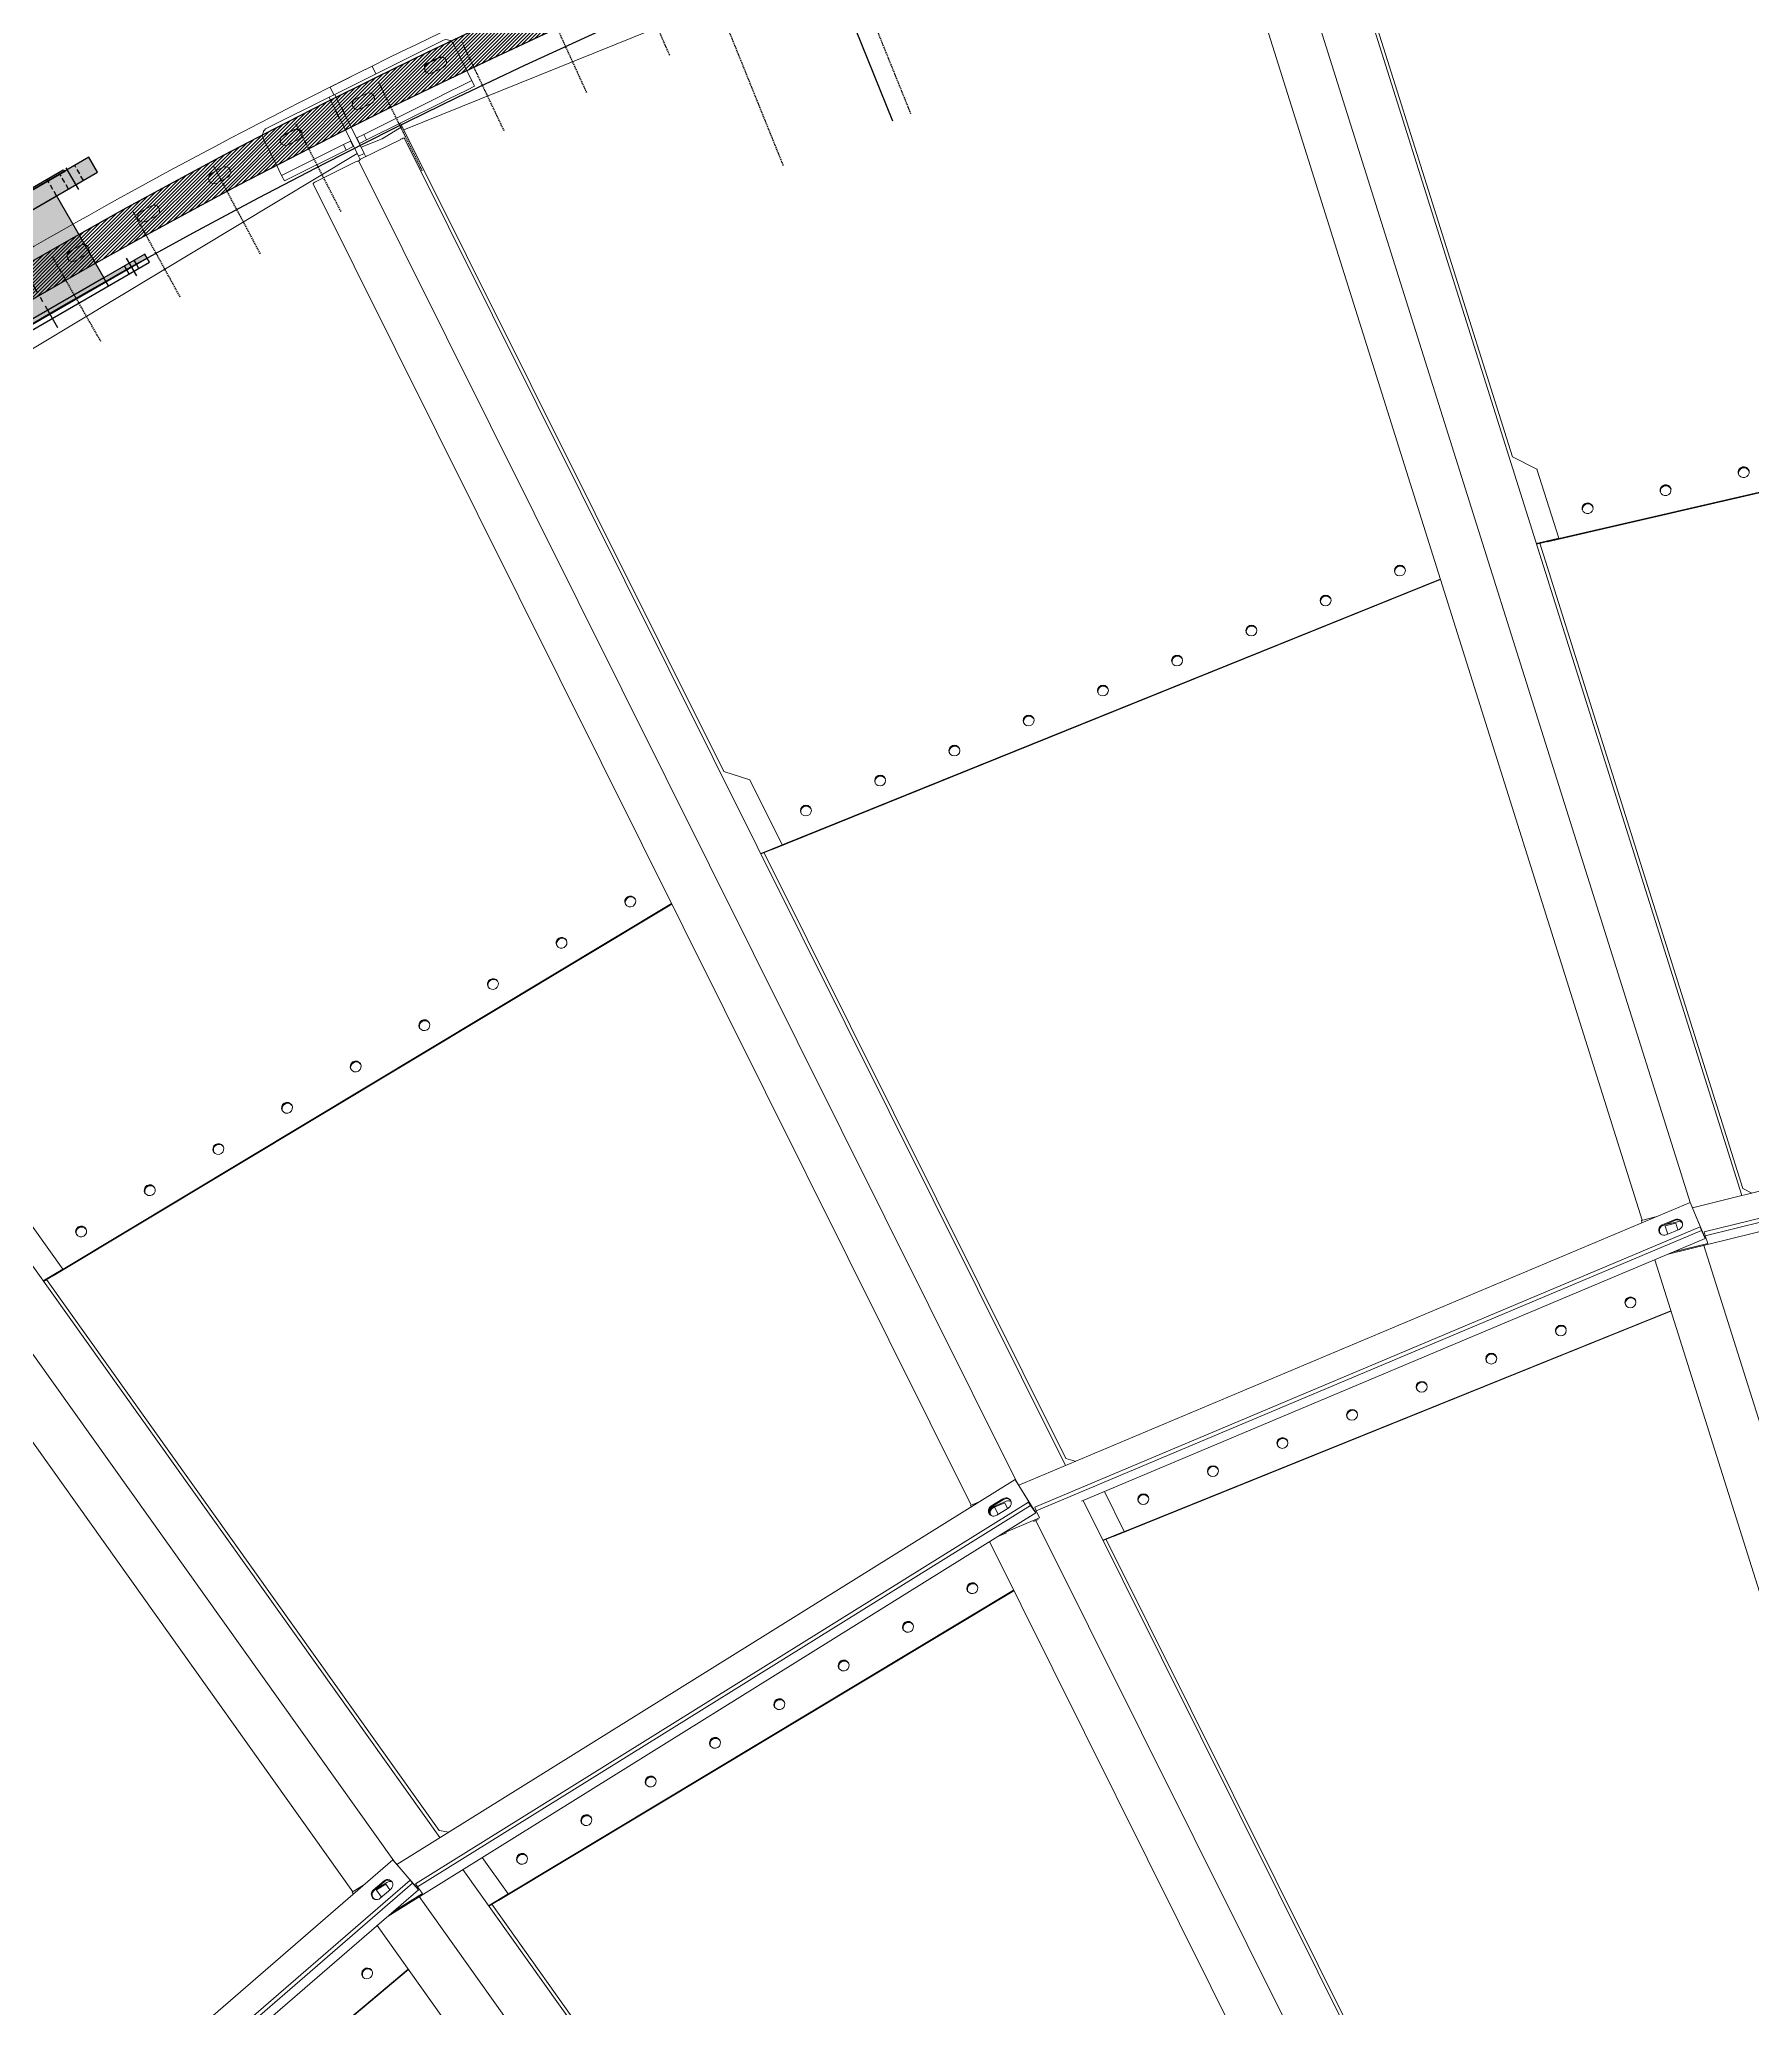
# Model space of a CAD drawing. Header units: millimetres. Extents: x -272986 to 200319, y -34579 to 49604.
# Drawn here: x 3886 to 6064, y 43048 to 45551 of the extents above; entities that cross this region are included whole.
import ezdxf

# ---------------------------------------------------------------- set-up
doc = ezdxf.new("R2010")
doc.units = ezdxf.units.MM
for name, pattern in [('CENTER', [50.8, 31.75, -6.35, 6.35, -6.35]), ('HIDDEN', [9.525, 6.35, -3.175]), ('HIDDEN2', [4.7625, 3.175, -1.5875])]:
    doc.linetypes.add(name, pattern=pattern)
doc.layers.get('Defpoints').update_dxf_attribs({"color": 9})
for name, color, linetype in [('X 0001 M', 7, 'Continuous'), ('X 0051 M', 7, 'Continuous'), ('X 1001 M', 8, 'HIDDEN2'), ('X 1051 M', 8, 'HIDDEN'), ('X 2051 M', 1, 'CENTER'), ('X 3001 D', 5, 'Continuous'), ('X 5001 H', 8, 'Continuous')]:
    doc.layers.add(name, color=color, linetype=linetype)
doc.layers.add('X 5999 H', color=7, linetype='Continuous', true_color=0xffffff)
doc.styles.add('BIT STD. 2.5', font='isocpeur.ttf', dxfattribs={"height": 2.5})
doc.dimstyles.new('BIT STD. 2.5', dxfattribs={"dimtxt": 2.5, "dimasz": 2.5, "dimexe": 1, "dimexo": 0.75, "dimgap": 1, "dimtad": 1, "dimdec": 0, "dimdsep": 46, "dimtxsty": 'BIT STD. 2.5', "dimcen": 0, "dimadec": 0, "dimazin": 0, "dimtfac": 1, "dimtdec": 0, "dimtmove": 0, "dimatfit": 3, "dimfxl": 1, "dimtfill": 1, "dimlwd": -1, "dimlwe": -1, "dimarcsym": 0})

# ---------------------------------------------------------------- blocks, each defined once
blk = doc.blocks.new('*U393')
at = {"layer": 'X 0001 M'}
blk.add_line((25, -250), (25, 250), dxfattribs=at)
at = {"layer": 'X 1001 M', "color": 251, "ltscale": 0.5}
for p, q in [((-125, -250), (-125, 250)), ((50, -250), (50, 250))]:
    blk.add_line(p, q, dxfattribs=at)
blk = doc.blocks.new('*U394')
at = {"color": 0, "linetype": 'ByBlock', "lineweight": -2, "transparency": 16777216, "rotation": 18.00000000000003}
blk.add_blockref('*U393', (-50804.8, 45857.2), dxfattribs=at)
blk = doc.blocks.new('*U395')
at = {"layer": 'Defpoints', "color": 6, "linetype": 'HIDDEN2', "ltscale": 0.5}
blk.add_line((0, -62.5), (0, 62.5), dxfattribs=at)
blk = doc.blocks.new('*U396')
at = {"color": 0, "linetype": 'ByBlock', "lineweight": -2, "transparency": 16777216}
for p, rotation in [((-51001.9, 45789.5), 19.71428571428569), ((-51111.4, 45749.4), 20.57142857142855), ((-51220.3, 45707.6), 21.42857142857141), ((-51328.6, 45664.1), 22.28571428571427), ((-51436.2, 45619.1), 23.14285714285715), ((-51543.1, 45572.4), 23.99999999999999), ((-51649.4, 45524.2), 24.85714285714285), ((-51754.8, 45474.4), 25.71428571428573)]:
    blk.add_blockref('*U395', p, dxfattribs=dict(at, rotation=rotation))
blk = doc.blocks.new('A$C6fe8132b')
for name in ['*U394', '*U396']:
    blk.add_blockref(name, (48371.2, -38448.1))
blk = doc.blocks.new('*D16')
at = {"layer": 'Defpoints', "color": 0, "transparency": 16777216}
for p in [(15597, 48479.1), (0, 38448.1), (15597, 38448.1)]:
    blk.add_point(p, dxfattribs=at)
at = {"layer": 'X 3001 D', "color": 0, "transparency": 16777216}
for p, q in [((0, 38493.1), (0, 48539.1)), ((15597, 38493.1), (15597, 48539.1)), ((150, 48479.1), (15447, 48479.1))]:
    blk.add_line(p, q, dxfattribs=at)
for points in [[(150, 48504.1), (150, 48454.1), (0, 48479.1)], [(15447, 48504.1), (15447, 48454.1), (15597, 48479.1)]]:
    blk.add_solid(points, dxfattribs=at)
at = {"layer": 'X 3001 D', "color": 0, "transparency": 16777216, "insert": (7798.5, 48629.1), "char_height": 150, "attachment_point": 5, "style": 'BIT STD. 2.5', "bg_fill": 3, "box_fill_scale": 1.1, "bg_fill_color": 256, "bg_fill_true_color": 13158600, "bg_fill_transparency": 0}
blk.add_mtext('INTERNAL TANK DIAMETER - %%C15597mm (20 PLATES ROUND)', dxfattribs=at)
blk = doc.blocks.new('A$C89218876')
at = {"layer": 'X 1001 M', "linetype": 'Continuous', "lineweight": 0}
for p, q in [((-5698.7, -1402.5), (-5856.6, -498.2)), ((-5851.8, -497.4), (-5693.9, -1401.6)), ((-5673.8, -1450.3), (-5840.6, -494.7)), ((-5889.7, -503.2), (-5730.4, -1415.5)), ((-6590.8, -1525.7), (-6732, -634.3)), ((-6731.4, -634.2), (-6587.8, -1540.5)), ((-3558.3, -894.5), (-5681.8, -1404.3)), ((-3558.3, -894.5), (-5681.8, -1404.3)), ((-3539.8, -956.9), (-5667.8, -1467.8)), ((-5750.2, -1349.6), (-6586.4, -1550.3)), ((-5743.8, -1338.9), (-5750.2, -1349.6)), ((-5741.5, -1351.8), (-7573.9, -1791.7)), ((-3389.6, -1376), (-5413.1, -2214.2)), ((-5683.9, -1399.2), (-5693.9, -1401.6)), ((-5683.9, -1399.2), (-5676.2, -1443.3)), ((-5736.1, -1417.4), (-7558.7, -1854.9)), ((-5736.1, -1417.4), (-7558.7, -1854.9)), ((-5737.5, -1417.9), (-5696, -1403.8)), ((-5736.5, -1417.5), (-5737.5, -1417.9)), ((-5737.5, -1417.9), (-5438.4, -2294.5)), ((-5690.3, -1401.8), (-5736.5, -1417.5)), ((-5696, -1403.8), (-5705.4, -1407.3)), ((-5705.4, -1407.3), (-5700.8, -1405.8)), ((-5408.9, -2276.1), (-5705.4, -1407.3)), ((-5690.3, -1401.8), (-5700.8, -1405.8)), ((-5700.8, -1405.8), (-5404.3, -2274.6)), ((-5693.9, -1401.6), (-5698.7, -1402.5)), ((-5412.4, -2216.4), (-5690.3, -1401.8)), ((-5717.1, -1438.4), (-5711.3, -1455.5)), ((-5716.1, -1438), (-5710.3, -1455.1)), ((-5714, -1435.8), (-5711.1, -1452.7)), ((-5712.5, -1437.9), (-5703.6, -1435.8)), ((-5712.5, -1437.9), (-5710.1, -1451.7)), ((-5699.1, -1449.1), (-5709.7, -1451.7)), ((-5698.4, -1451.1), (-5704.2, -1434.1)), ((-3375, -1440.4), (-5392.1, -2275.9)), ((-3375, -1440.4), (-5392.1, -2275.9)), ((-5722.1, -1463), (-5719, -1481.3)), ((-5370.1, -2164.7), (-5601.7, -1452)), ((-5601.1, -1451.8), (-5364.8, -2179)), ((-5719.1, -1480.2), (-7543.5, -1918.1)), ((-5716.1, -1480.8), (-5719, -1481.3)), ((-3346.5, -1498.9), (-5369.4, -2336.8)), ((-6591.1, -1525.8), (-6680.6, -1547.3)), ((-6591.1, -1525.8), (-6590.4, -1525.6)), ((-6586.4, -1554.7), (-6591.1, -1525.8)), ((-6590.6, -1525.6), (-6590.4, -1525.6)), ((-6590.4, -1525.6), (-6585.7, -1554.5)), ((-6680.6, -1547.3), (-6698.4, -1577.3)), ((-6680.6, -1547.3), (-6680.2, -1547.2)), ((-6587.8, -1540.5), (-6588, -1540.6)), ((-6588, -1540.6), (-6587.8, -1540.5)), ((-6698.4, -1577.3), (-7589.2, -1791.1)), ((-6271, -2538), (-6549.9, -1679.6)), ((-6549.3, -1679.4), (-6265.7, -2552.1)), ((-7568.5, -1854.7), (-7211.2, -2954.5)), ((-7211.2, -2954.5), (-7568.5, -1854.7)), ((-4567.3, -1859.2), (-5361.9, -2188.4)), ((-3132.6, -1889.4), (-5000.2, -3033.8)), ((-3107.7, -1950.3), (-4969.8, -3091.4)), ((-3107.7, -1950.3), (-4969.8, -3091.4)), ((-3070.8, -2003.9), (-4936.8, -3147.4)), ((-5370.3, -2164.8), (-5422.6, -2186.5)), ((-5370.3, -2164.8), (-5369.8, -2164.6)), ((-5361.1, -2192.7), (-5370.3, -2164.8)), ((-5370, -2164.7), (-5369.8, -2164.6)), ((-5369.8, -2164.6), (-5360.6, -2192.5)), ((-5364.8, -2179), (-5365, -2179.1)), ((-5365, -2179.1), (-5364.8, -2179)), ((-5463.6, -2220.7), (-5468.2, -2232.5)), ((-5459.3, -2233.3), (-7200.3, -2954.5)), ((-5468.2, -2232.5), (-6262.8, -2561.6)), ((-5401.9, -2275.4), (-5445, -2298)), ((-5401.9, -2275.4), (-5411.7, -2281.4)), ((-5404.3, -2274.6), (-5408.9, -2276.1)), ((-5394.9, -2271), (-5404.3, -2274.6)), ((-4947.9, -3132.7), (-5401.9, -2275.4)), ((-5394.9, -2271), (-5378.1, -2320.2)), ((-5391, -2279), (-5393.1, -2272.8)), ((-5443, -2296.9), (-7175.4, -3014.5)), ((-5443, -2296.9), (-7175.4, -3014.5)), ((-5446, -2298.6), (-5407.2, -2278.2)), ((-5445, -2298), (-5446, -2298.6)), ((-5446, -2298.6), (-5012.6, -3117)), ((-5407.2, -2278.2), (-5416, -2283.6)), ((-5416, -2283.6), (-5411.7, -2281.4)), ((-4986.4, -3094.8), (-5416, -2283.6)), ((-5411.7, -2281.4), (-4982.1, -3092.6)), ((-5422.6, -2315.7), (-5414.2, -2331.6)), ((-5421.6, -2315.1), (-5413.2, -2331)), ((-5419.1, -2312), (-5413.3, -2329)), ((-5417.2, -2313.9), (-5409.8, -2310.8)), ((-5417.2, -2313.9), (-5412.2, -2328.6)), ((-5403.2, -2323.2), (-5412.3, -2327)), ((-5402.1, -2325.2), (-5410.5, -2309.3)), ((-5374.8, -2326.4), (-5379, -2314.3)), ((-4965.3, -2978.1), (-5305.6, -2310.4)), ((-5305, -2310.2), (-4957.9, -2991.4)), ((-5420.8, -2346), (-5416.9, -2357.7)), ((-5417.2, -2356.6), (-7150.6, -3074.6)), ((-5415, -2357), (-5416.9, -2357.7)), ((-6271.2, -2538.1), (-6356.3, -2573.3)), ((-6271.2, -2538.1), (-6270.6, -2537.8)), ((-6262.1, -2565.9), (-6271.2, -2538.1)), ((-6270.8, -2537.9), (-6270.6, -2537.8)), ((-6270.6, -2537.8), (-6261.5, -2565.6)), ((-6265.7, -2552.1), (-6265.9, -2552.2)), ((-6265.9, -2552.2), (-6265.7, -2552.1)), ((-4220.2, -2550.8), (-4953.6, -3000.2)), ((-6356.3, -2573.3), (-6369.2, -2605.7)), ((-6356.3, -2573.3), (-6355.9, -2573.1)), ((-6369.2, -2605.7), (-7215.5, -2956.3)), ((-5796.8, -3487.7), (-6206.5, -2683.6)), ((-6205.9, -2683.3), (-5789.3, -3500.9)), ((-7315.7, -2884.1), (-7275, -2867.3)), ((-7267.6, -2864.2), (-7275, -2867.3)), ((-7260.2, -2861.2), (-7267.6, -2864.2)), ((-7263.8, -2873.5), (-7267.6, -2864.2)), ((-7253, -2899.5), (-7263.8, -2873.5)), ((-7260.2, -2861.2), (-7256.4, -2870.4)), ((-7256.4, -2870.4), (-7245.6, -2896.4)), ((-7262.3, -3039.1), (-7321.1, -2897.2)), ((-7286.9, -2898.7), (-7280.8, -2913.5)), ((-7253, -2899.5), (-7249.9, -2907)), ((-7242.5, -2904), (-7245.6, -2896.4)), ((-7293.7, -2918.9), (-7299.8, -2904.1)), ((-7293.3, -2918.3), (-7299.2, -2903.5)), ((-7209, -3005.7), (-7249.9, -2907)), ((-7242.5, -2904), (-7201.6, -3002.7)), ((-7215.5, -2956.3), (-7220, -2958.2)), ((-7215.5, -2956.3), (-7201.9, -2983.1)), ((-7201.9, -2983.1), (-7215.5, -2956.3)), ((-7178.4, -3010.4), (-7199.4, -2959.5)), ((-4965.5, -2978.3), (-5013.9, -3008)), ((-4965.5, -2978.3), (-4965.1, -2978)), ((-4952.1, -3004.3), (-4965.5, -2978.3)), ((-4965.2, -2978.1), (-4965.1, -2978)), ((-4965.1, -2978), (-4951.6, -3004)), ((-7284.7, -2985.1), (-7294.8, -2989.3)), ((-7254.5, -3013.6), (-7260.6, -2998.8)), ((-7247.7, -2993.4), (-7241.5, -3008.2)), ((-7201.6, -3002.7), (-7209, -3005.7)), ((-7201.9, -2983.1), (-7193, -3010.4)), ((-7193, -3010.4), (-7201.9, -2983.1)), ((-7197.8, -3011.9), (-7201.6, -3002.7)), ((-4957.9, -2991.4), (-4958.1, -2991.5)), ((-4958.1, -2991.5), (-4957.9, -2991.4)), ((-7226.6, -3024.4), (-7262.3, -3039.1)), ((-7245.4, -3031.6), (-7235.2, -3027.4)), ((-7235.2, -3027.4), (-7235, -3027.9)), ((-7226.6, -3024.4), (-7217.5, -3020.6)), ((-7214.5, -3028), (-7223.6, -3031.8)), ((-7184.7, -3007), (-7217.5, -3020.6)), ((-7214.5, -3028), (-7181.6, -3014.4)), ((-7205.2, -3015), (-7209, -3005.7)), ((-7205.2, -3015), (-7197.8, -3011.9)), ((-7205, -3015.4), (-7205.2, -3015)), ((-7201.7, -3023.3), (-7201.9, -3022.8)), ((-7194.4, -3020.2), (-7201.7, -3023.3)), ((-7197.9, -3032.5), (-7201.7, -3023.3)), ((-7197.8, -3011.9), (-7197.6, -3012.4)), ((-7194.5, -3019.7), (-7194.4, -3020.2)), ((-7190.5, -3029.4), (-7194.4, -3020.2)), ((-7185.2, -3015.9), (-6660.2, -4046.2)), ((-6660.2, -4046.2), (-7185.2, -3015.9)), ((-7180.5, -3005.3), (-7184.7, -3007)), ((-7184.7, -3007), (-7181.6, -3014.4)), ((-7181.6, -3014.4), (-7177.3, -3012.6)), ((-7174.6, -3019.6), (-7153.5, -3070.4)), ((-7271.9, -3044.4), (-7261.8, -3040.2)), ((-7262.3, -3039.1), (-7259.2, -3046.5)), ((-7259.2, -3046.5), (-7223.6, -3031.8)), ((-7225.4, -3128.2), (-7259.2, -3046.5)), ((-7245.2, -3032.1), (-7245.4, -3031.6)), ((-7241.9, -3039.9), (-7242.1, -3039.5)), ((-7231.8, -3035.7), (-7241.9, -3039.9)), ((-7232, -3035.2), (-7231.8, -3035.7)), ((-7197.9, -3032.5), (-7190.5, -3029.4)), ((-7164.3, -3113.7), (-7197.9, -3032.5)), ((-7190.5, -3029.4), (-7156.9, -3110.6)), ((-5049, -3048.3), (-5051.7, -3060.4)), ((-5042.8, -3059.9), (-6649.5, -4044.5)), ((-5051.7, -3060.4), (-5785, -3509.8)), ((-7215.2, -3108.3), (-7221.4, -3093.5)), ((-7214.4, -3108.3), (-7220.7, -3093.6)), ((-7208.4, -3088.1), (-7202.3, -3102.9)), ((-5018.6, -3121.5), (-4983.4, -3095.3)), ((-4978.6, -3091.6), (-5017.7, -3120.8)), ((-4983.4, -3095.3), (-4991.3, -3101.5)), ((-4991.3, -3101.5), (-4987.4, -3098.6)), ((-4440.8, -3836.2), (-4991.3, -3101.5)), ((-4978.6, -3091.6), (-4987.4, -3098.6)), ((-4987.4, -3098.6), (-4436.9, -3833.3)), ((-4982.1, -3092.6), (-4986.4, -3094.8)), ((-4973.3, -3087.1), (-4982.1, -3092.6)), ((-4462.6, -3780.5), (-4978.6, -3091.6)), ((-4973.3, -3087.1), (-4952.3, -3126.7)), ((-7171.7, -3116.7), (-7212.3, -3133.6)), ((-7164.3, -3113.7), (-7171.7, -3116.7)), ((-7156.9, -3110.6), (-7164.3, -3113.7)), ((-5017.3, -3120.5), (-6615.5, -4099.9)), ((-5017.3, -3120.5), (-6615.5, -4099.9)), ((-5017.7, -3120.8), (-5018.6, -3121.5)), ((-5018.6, -3121.5), (-4463.2, -3862.8)), ((-4988.6, -3132.8), (-4980.8, -3128)), ((-4971.1, -3141), (-4981.9, -3126.6)), ((-4438.3, -3718.2), (-4878.8, -3111.9)), ((-4878.3, -3111.6), (-4428.9, -3730.2)), ((-4992.8, -3134.7), (-4982, -3149.1)), ((-4991.9, -3134), (-4981.2, -3148.4)), ((-4990.7, -3131.3), (-4982.7, -3146.4)), ((-4988.6, -3132.8), (-4982, -3145.2)), ((-4972.3, -3139.3), (-4981.6, -3145)), ((-4981.8, -3175), (-6581.6, -4155.3)), ((-4990, -3159.6), (-4981.3, -3176)), ((-4978.7, -3174.7), (-4981.3, -3176)), ((-7173.1, -3202.4), (-7179.6, -3187.8)), ((-7166.8, -3182.1), (-7160.3, -3196.7)), ((-7124.6, -3275.7), (-7117.9, -3290.2)), ((-7130.6, -3296), (-7137.3, -3281.5)), ((-7086.8, -3389.1), (-7093.7, -3374.7)), ((-7081.1, -3368.6), (-7074.2, -3383.1)), ((-5797, -3487.9), (-5875.5, -3536)), ((-5797, -3487.9), (-5796.4, -3487.5)), ((-5783.6, -3513.9), (-5797, -3487.9)), ((-5796.6, -3487.6), (-5796.4, -3487.5)), ((-5796.4, -3487.5), (-5783, -3513.5)), ((-5789.3, -3500.9), (-5789.5, -3501)), ((-5789.5, -3501), (-5789.3, -3500.9))]:
    blk.add_line(p, q, dxfattribs=at)
for centre, radius, start, end in [((0, 0), 7883.5, 193.28326, 202.71674), ((-7311.8, -2893.4), 10, 112.5, 202.5), ((-7293.4, -2901.4), 7, 22.5, 202.5), ((-7292.7, -2900.9), 7, 132.5126, 201.75), ((-7287.2, -2916.2), 7, 202.5, 22.5), ((-7286.8, -2915.8), 7, 201.75, 312.4197), ((0, 0), 7883.5, 202.28326, 211.71674), ((-7254.1, -2996.1), 7, 22.5, 202.5), ((-7248, -3010.9), 7, 202.5, 22.5), ((-7214.9, -3090.8), 7, 22.5, 202.5), ((-7214.3, -3090.8), 7, 92.5803, 203.25), ((-7208.8, -3105.6), 7, 202.5, 22.5), ((-7216.2, -3124.3), 10, 202.5, 292.5), ((-7208, -3105.5), 7, 203.25, 272.4874), ((-7173.2, -3185), 7, 24, 204), ((-7166.7, -3199.6), 7, 204, 24), ((-7130.9, -3278.6), 7, 24.75, 204.75), ((-7124.2, -3293.1), 7, 204.75, 24.75), ((-7087.4, -3371.6), 7, 25.5, 205.5), ((-7080.5, -3386.1), 7, 205.5, 25.5)]:
    blk.add_arc(centre, radius, start, end, dxfattribs=at)
at = {"layer": 'X 1001 M', "linetype": 'Continuous', "lineweight": 0, "extrusion": (0, 0, -1)}
for centre, major_axis, ratio, start_param, end_param in [((-6658.5, -1285.4), (-1.1, 6.91), 0.97437, -3.141592653589818, 3.141592653589769), ((-6657.8, -1285.3), (1.1, -6.91), 0.97437, 0.049492, 3.092101), ((-6642.6, -1386), (-1.1, 6.91), 0.97437, -3.141592653589818, 3.141592653589769), ((-6641.9, -1385.9), (1.1, -6.91), 0.97437, 0.049492, 3.092101), ((-5711.3, -1444.8), (1.63, -6.81), 0.97437, 0, 0.066689), ((-6626.6, -1486.5), (-1.1, 6.91), 0.97437, -3.141592653589818, 3.141592653589769), ((-6626, -1486.4), (1.1, -6.91), 0.97437, 0.049492, 3.092101), ((-5616, -1502.4), (-2.16, 6.66), 0.97437, -3.141592653589858, 3.141592653589728), ((-5615.4, -1502.2), (2.16, -6.66), 0.97437, 0.049492, 3.092101), ((-5586.5, -1593.2), (-2.16, 6.66), 0.97437, -3.141592653589858, 3.141592653589728), ((-5585.9, -1593), (2.16, -6.66), 0.97437, 0.049492, 3.092101), ((-5557, -1684), (-2.16, 6.66), 0.97437, -3.141592653589858, 3.141592653589728), ((-5556.4, -1683.8), (2.16, -6.66), 0.97437, 0.049492, 3.092101), ((-6564.2, -1730.2), (-2.16, 6.66), 0.97437, -3.141592653589866, 3.141592653589721), ((-6563.6, -1730), (2.16, -6.66), 0.97437, 0.049492, 3.092101), ((-5527.5, -1774.7), (-2.16, 6.66), 0.97437, -3.141592653589858, 3.141592653589728), ((-5526.9, -1774.5), (2.16, -6.66), 0.97437, 0.049492, 3.092101), ((-6532.8, -1827), (-2.16, 6.66), 0.97437, -3.141592653589866, 3.141592653589721), ((-6532.1, -1826.8), (2.16, -6.66), 0.97437, 0.049492, 3.092101), ((-5498, -1865.5), (-2.16, 6.66), 0.97437, -3.141592653589858, 3.141592653589728), ((-5497.4, -1865.3), (2.16, -6.66), 0.97437, 0.049492, 3.092101), ((-6501.3, -1923.8), (-2.16, 6.66), 0.97437, -3.141592653589866, 3.141592653589721), ((-6500.7, -1923.6), (2.16, -6.66), 0.97437, 0.049492, 3.092101), ((-5468.5, -1956.3), (-2.16, 6.66), 0.97437, -3.141592653589858, 3.141592653589728), ((-5467.9, -1956.1), (2.16, -6.66), 0.97437, 0.049492, 3.092101), ((-6469.8, -2020.7), (-2.16, 6.66), 0.97437, -3.141592653589866, 3.141592653589721), ((-6469.2, -2020.5), (2.16, -6.66), 0.97437, 0.049492, 3.092101), ((-5439, -2047), (-2.16, 6.66), 0.97437, -3.141592653589858, 3.141592653589728), ((-5438.4, -2046.8), (2.16, -6.66), 0.97437, 0.049492, 3.092101), ((-6438.4, -2117.5), (-2.16, 6.66), 0.97437, -3.141592653589866, 3.141592653589721), ((-6437.7, -2117.3), (2.16, -6.66), 0.97437, 0.049492, 3.092101), ((-5409.6, -2137.8), (-2.16, 6.66), 0.97437, -3.141592653589858, 3.141592653589728), ((-5408.9, -2137.6), (2.16, -6.66), 0.97437, 0.049492, 3.092101), ((-6406.9, -2214.4), (-2.16, 6.66), 0.97437, -3.141592653589866, 3.141592653589721), ((-6406.3, -2214.1), (2.16, -6.66), 0.97437, 0.049492, 3.092101), ((-6375.4, -2311.2), (-2.16, 6.66), 0.97437, -3.141592653589866, 3.141592653589721), ((-6374.8, -2311), (2.16, -6.66), 0.97437, 0.049492, 3.092101), ((-5415, -2320.5), (2.68, -6.47), 0.97437, 0, 0.068031), ((-5311.8, -2362.5), (-3.18, 6.24), 0.97437, -3.141592653589773, 3.141592653589813), ((-5311.2, -2362.2), (3.18, -6.24), 0.97437, 0.049492, 3.092101), ((-6344, -2408), (-2.16, 6.66), 0.97437, -3.141592653589866, 3.141592653589721), ((-6343.3, -2407.8), (2.16, -6.66), 0.97437, 0.049492, 3.092101), ((-5268.5, -2447.5), (-3.18, 6.24), 0.97437, -3.141592653589773, 3.141592653589813), ((-5267.9, -2447.2), (3.18, -6.24), 0.97437, 0.049492, 3.092101), ((-6312.5, -2504.9), (-2.16, 6.66), 0.97437, -3.141592653589866, 3.141592653589721), ((-6311.9, -2504.7), (2.16, -6.66), 0.97437, 0.049492, 3.092101), ((-5225.2, -2532.6), (-3.18, 6.24), 0.97437, -3.141592653589773, 3.141592653589813), ((-5224.6, -2532.2), (3.18, -6.24), 0.97437, 0.049492, 3.092101), ((-5181.8, -2617.6), (-3.18, 6.24), 0.97437, -3.141592653589773, 3.141592653589813), ((-5181.2, -2617.3), (3.18, -6.24), 0.97437, 0.049492, 3.092101), ((-5138.5, -2702.6), (-3.18, 6.24), 0.97437, -3.141592653589773, 3.141592653589813), ((-5137.9, -2702.3), (3.18, -6.24), 0.97437, 0.049492, 3.092101), ((-6212.8, -2735.7), (-3.18, 6.24), 0.97437, -3.141592653589814, 3.141592653589772), ((-6212.2, -2735.4), (3.18, -6.24), 0.97437, 0.049492, 3.092101), ((-5095.2, -2787.7), (-3.18, 6.24), 0.97437, -3.141592653589773, 3.141592653589813), ((-5094.6, -2787.4), (3.18, -6.24), 0.97437, 0.049492, 3.092101), ((-6166.5, -2826.5), (-3.18, 6.24), 0.97437, -3.141592653589814, 3.141592653589772), ((-6165.9, -2826.1), (3.18, -6.24), 0.97437, 0.049492, 3.092101), ((-5051.9, -2872.7), (-3.18, 6.24), 0.97437, -3.141592653589773, 3.141592653589813), ((-5051.3, -2872.4), (3.18, -6.24), 0.97437, 0.049492, 3.092101), ((-6120.3, -2917.2), (-3.18, 6.24), 0.97437, -3.141592653589814, 3.141592653589772), ((-6119.7, -2916.9), (3.18, -6.24), 0.97437, 0.049492, 3.092101), ((-5008.5, -2957.7), (-3.18, 6.24), 0.97437, -3.141592653589773, 3.141592653589813), ((-5007.9, -2957.4), (3.18, -6.24), 0.97437, 0.049492, 3.092101), ((-7198.4, -2959.1), (-1.91, 4.62), 0.224951, -1.570796, 0), ((-6074.1, -3007.9), (-3.18, 6.24), 0.97437, -3.141592653589814, 3.141592653589772), ((-6073.5, -3007.6), (3.18, -6.24), 0.97437, 0.049492, 3.092101), ((-7177.4, -3009.9), (1.91, -4.62), 0.224951, 0, 1.570796), ((-6027.9, -3098.6), (-3.18, 6.24), 0.97437, -3.141592653589814, 3.141592653589772), ((-6027.3, -3098.3), (3.18, -6.24), 0.97437, 0.049492, 3.092101), ((-4985.3, -3139), (3.66, -5.97), 0.97437, 0, 0.066689), ((-4876.9, -3164.3), (-4.11, 5.66), 0.97437, -3.14159265358982, 3.141592653589766), ((-4876.3, -3164), (4.11, -5.66), 0.97437, 0.049492, 3.092101), ((-5981.6, -3189.4), (-3.18, 6.24), 0.97437, -3.141592653589814, 3.141592653589772), ((-5981, -3189), (3.18, -6.24), 0.97437, 0.049492, 3.092101), ((-5935.4, -3280.1), (-3.18, 6.24), 0.97437, -3.141592653589814, 3.141592653589772), ((-5934.8, -3279.8), (3.18, -6.24), 0.97437, 0.049492, 3.092101), ((-5889.2, -3370.8), (-3.18, 6.24), 0.97437, -3.141592653589814, 3.141592653589772), ((-5888.6, -3370.5), (3.18, -6.24), 0.97437, 0.049492, 3.092101), ((-5843, -3461.5), (-3.18, 6.24), 0.97437, -3.141592653589814, 3.141592653589772), ((-5842.4, -3461.2), (3.18, -6.24), 0.97437, 0.049492, 3.092101)]:
    blk.add_ellipse(centre, major_axis=major_axis, ratio=ratio, start_param=start_param, end_param=end_param, dxfattribs=at)
at = {"layer": 'X 1001 M', "linetype": 'Continuous', "lineweight": 0}
for centre, major_axis, ratio, start_param, end_param in [((-6657.8, -1285.3), (-1.1, 6.91), 0.97437, 0.049492, 3.092101), ((-6657.3, -1285.2), (-1.1, 6.91), 0.97437, 0.090823, 3.05077), ((-6641.9, -1385.9), (-1.1, 6.91), 0.97437, 0.049492, 3.092101), ((-6641.4, -1385.8), (-1.1, 6.91), 0.97437, 0.090823, 3.05077), ((-5710.7, -1436.2), (-2.47, 6.55), 0.974789, -1.60272, 1.538873), ((-5709.6, -1435.9), (-2.47, 6.55), 0.974789, 0.081842, 1.538873), ((-5707.3, -1434.7), (1.65, -6.8), 0.973184, -2.665359, -1.637029), ((-5710.7, -1444.7), (-1.63, 6.81), 0.97437, 0, 0.018826), ((-5704.9, -1453.3), (2.47, -6.55), 0.974789, -1.60272, 1.538873), ((-5710.7, -1444.7), (1.63, -6.81), 0.97437, -0.147665, 0), ((-5703.8, -1452.9), (2.47, -6.55), 0.974789, -1.60272, -0.081842), ((-5704.2, -1452.4), (1.65, -6.8), 0.973184, -1.044553, 0.652534), ((-6626, -1486.4), (-1.1, 6.91), 0.97437, 0.049492, 3.092101), ((-6625.4, -1486.3), (-1.1, 6.91), 0.97437, 0.090823, 3.05077), ((-5615.5, -1502.3), (-2.16, 6.66), 0.97437, 0.041238, 3.100355), ((-5614.8, -1502.1), (-2.16, 6.66), 0.97437, 0.090823, 3.05077), ((-5586, -1593), (-2.16, 6.66), 0.97437, 0.041238, 3.100355), ((-5585.3, -1592.8), (-2.16, 6.66), 0.97437, 0.090823, 3.05077), ((-5556.5, -1683.8), (-2.16, 6.66), 0.97437, 0.041238, 3.100355), ((-5555.8, -1683.6), (-2.16, 6.66), 0.97437, 0.090823, 3.05077), ((-6563.6, -1730), (-2.16, 6.66), 0.97437, 0.049492, 3.092101), ((-6563.1, -1729.8), (-2.16, 6.66), 0.97437, 0.090823, 3.05077), ((-5527, -1774.6), (-2.16, 6.66), 0.97437, 0.041238, 3.100355), ((-5526.3, -1774.4), (-2.16, 6.66), 0.97437, 0.090823, 3.05077), ((-6532.1, -1826.8), (-2.16, 6.66), 0.97437, 0.049492, 3.092101), ((-6531.6, -1826.6), (-2.16, 6.66), 0.97437, 0.090823, 3.05077), ((-5497.5, -1865.3), (-2.16, 6.66), 0.97437, 0.041238, 3.100355), ((-5496.9, -1865.1), (-2.16, 6.66), 0.97437, 0.090823, 3.05077), ((-6500.7, -1923.6), (-2.16, 6.66), 0.97437, 0.049492, 3.092101), ((-6500.1, -1923.5), (-2.16, 6.66), 0.97437, 0.090823, 3.05077), ((-5468, -1956.1), (-2.16, 6.66), 0.97437, 0.041238, 3.100355), ((-5467.4, -1955.9), (-2.16, 6.66), 0.97437, 0.090823, 3.05077), ((-6469.2, -2020.5), (-2.16, 6.66), 0.97437, 0.049492, 3.092101), ((-6468.7, -2020.3), (-2.16, 6.66), 0.97437, 0.090823, 3.05077), ((-5438.5, -2046.9), (-2.16, 6.66), 0.97437, 0.041238, 3.100355), ((-5437.9, -2046.7), (-2.16, 6.66), 0.97437, 0.090823, 3.05077), ((-6437.7, -2117.3), (-2.16, 6.66), 0.97437, 0.049492, 3.092101), ((-6437.2, -2117.1), (-2.16, 6.66), 0.97437, 0.090823, 3.05077), ((-5409, -2137.6), (-2.16, 6.66), 0.97437, 0.041238, 3.100355), ((-5408.4, -2137.4), (-2.16, 6.66), 0.97437, 0.090823, 3.05077), ((-6406.3, -2214.1), (-2.16, 6.66), 0.97437, 0.049492, 3.092101), ((-6405.7, -2214), (-2.16, 6.66), 0.97437, 0.090823, 3.05077), ((-6374.8, -2311), (-2.16, 6.66), 0.97437, 0.049492, 3.092101), ((-6374.3, -2310.8), (-2.16, 6.66), 0.97437, 0.090823, 3.05077), ((-5416.6, -2312.5), (-3.67, 5.96), 0.973184, -1.637029, 1.504564), ((-5415.6, -2311.9), (-3.67, 5.96), 0.973184, 0.084518, 1.504564), ((-5412.6, -2309.8), (2.47, -6.55), 0.974789, -2.537947, -1.60272), ((-5414.4, -2320.3), (-2.68, 6.47), 0.97437, 0, 0.019334), ((-5408.1, -2328.4), (3.67, -5.96), 0.973184, -1.637029, 1.504564), ((-5414.4, -2320.3), (2.68, -6.47), 0.97437, -0.150408, 0), ((-5406.8, -2326.8), (2.47, -6.55), 0.974789, -1.60272, 0.366663), ((-5407.2, -2327.8), (3.67, -5.96), 0.973184, -1.637029, -0.084518), ((-5405.7, -2326.4), (2.47, -6.55), 0.974789, -1.60272, -0.081842), ((-5311.3, -2362.2), (-3.18, 6.24), 0.97437, 0.041238, 3.100355), ((-5310.7, -2361.9), (-3.18, 6.24), 0.97437, 0.090823, 3.05077), ((-6343.3, -2407.8), (-2.16, 6.66), 0.97437, 0.049492, 3.092101), ((-6342.8, -2407.7), (-2.16, 6.66), 0.97437, 0.090823, 3.05077), ((-5268, -2447.3), (-3.18, 6.24), 0.97437, 0.041238, 3.100355), ((-5267.4, -2447), (-3.18, 6.24), 0.97437, 0.090823, 3.05077), ((-6311.9, -2504.7), (-2.16, 6.66), 0.97437, 0.049492, 3.092101), ((-6311.3, -2504.5), (-2.16, 6.66), 0.97437, 0.090823, 3.05077), ((-5224.7, -2532.3), (-3.18, 6.24), 0.97437, 0.041238, 3.100355), ((-5224.1, -2532), (-3.18, 6.24), 0.97437, 0.090823, 3.05077), ((-5181.3, -2617.3), (-3.18, 6.24), 0.97437, 0.041238, 3.100355), ((-5180.7, -2617), (-3.18, 6.24), 0.97437, 0.090823, 3.05077), ((-5138, -2702.4), (-3.18, 6.24), 0.97437, 0.041238, 3.100355), ((-5137.4, -2702.1), (-3.18, 6.24), 0.97437, 0.090823, 3.05077), ((-6212.2, -2735.4), (-3.18, 6.24), 0.97437, 0.049492, 3.092101), ((-6211.7, -2735.2), (-3.18, 6.24), 0.97437, 0.090823, 3.05077), ((-5094.7, -2787.4), (-3.18, 6.24), 0.97437, 0.041238, 3.100355), ((-5094.1, -2787.1), (-3.18, 6.24), 0.97437, 0.090823, 3.05077), ((-6165.9, -2826.1), (-3.18, 6.24), 0.97437, 0.049492, 3.092101), ((-6165.4, -2825.9), (-3.18, 6.24), 0.97437, 0.090823, 3.05077), ((-5051.4, -2872.4), (-3.18, 6.24), 0.97437, 0.041238, 3.100355), ((-5050.8, -2872.1), (-3.18, 6.24), 0.97437, 0.090823, 3.05077), ((-6119.7, -2916.9), (-3.18, 6.24), 0.97437, 0.049492, 3.092101), ((-6119.2, -2916.6), (-3.18, 6.24), 0.97437, 0.090823, 3.05077), ((-5008, -2957.5), (-3.18, 6.24), 0.97437, 0.041238, 3.100355), ((-5007.4, -2957.2), (-3.18, 6.24), 0.97437, 0.090823, 3.05077), ((-6073.5, -3007.6), (-3.18, 6.24), 0.97437, 0.049492, 3.092101), ((-6073, -3007.3), (-3.18, 6.24), 0.97437, 0.090823, 3.05077), ((-7173.5, -3019.2), (-1.91, 4.62), 0.224951, 0, 1.570796), ((-7152.5, -3070), (1.91, -4.62), 0.224951, -1.570796, 0), ((-6027.3, -3098.3), (-3.18, 6.24), 0.97437, 0.049492, 3.092101), ((-6026.8, -3098.1), (-3.18, 6.24), 0.97437, 0.090823, 3.05077), ((-4987.4, -3130.6), (-4.37, 5.47), 0.974789, -1.60272, 1.538873), ((-4986.5, -3129.9), (-4.37, 5.47), 0.974789, 0.081842, 1.538873), ((-4984.7, -3128.1), (3.67, -5.96), 0.973184, -2.665359, -1.637029), ((-4984.8, -3138.7), (-3.66, 5.97), 0.97437, 0, 0.018826), ((-4976.6, -3145.1), (4.37, -5.47), 0.974789, -1.60272, 1.538873), ((-4984.8, -3138.7), (3.66, -5.97), 0.97437, -0.147665, 0), ((-4975.7, -3144.4), (4.37, -5.47), 0.974789, -1.60272, -0.081842), ((-4976.2, -3144), (3.67, -5.96), 0.973184, -1.044553, 0.652534), ((-4876.4, -3164), (-4.11, 5.66), 0.97437, 0.041238, 3.100355), ((-4875.9, -3163.6), (-4.11, 5.66), 0.97437, 0.090823, 3.05077), ((-5981, -3189), (-3.18, 6.24), 0.97437, 0.049492, 3.092101), ((-5980.5, -3188.8), (-3.18, 6.24), 0.97437, 0.090823, 3.05077), ((-5934.8, -3279.8), (-3.18, 6.24), 0.97437, 0.049492, 3.092101), ((-5934.3, -3279.5), (-3.18, 6.24), 0.97437, 0.090823, 3.05077), ((-5888.6, -3370.5), (-3.18, 6.24), 0.97437, 0.049492, 3.092101), ((-5888.1, -3370.2), (-3.18, 6.24), 0.97437, 0.090823, 3.05077), ((-5842.4, -3461.2), (-3.18, 6.24), 0.97437, 0.049492, 3.092101), ((-5841.8, -3461), (-3.18, 6.24), 0.97437, 0.090823, 3.05077)]:
    blk.add_ellipse(centre, major_axis=major_axis, ratio=ratio, start_param=start_param, end_param=end_param, dxfattribs=at)
blk = doc.blocks.new('NP16 SF_150NB_ELEV')
at = {"layer": 'X 5001 H'}
h = blk.add_hatch(color=256, dxfattribs=at)
h.dxf.hatch_style = 1
h.set_gradient(color1=(91, 91, 91), rotation=90, one_color=1, tint=1, name='CYLINDER')
h.paths.add_polyline_path([(-6, -142.5), (0, -142.5), (0, 142.5), (-6, 142.5)])
h.paths.add_polyline_path([(-148, -142.5), (-126, -142.5), (-126, 142.5), (-148, 142.5)])
h = blk.add_hatch(color=256, dxfattribs=at)
h.dxf.hatch_style = 1
h.set_gradient(color1=(91, 91, 91), rotation=90, one_color=1, tint=1, name='CYLINDER')
h.paths.add_polyline_path([(-148, 108), (-150, 106), (-150, -106), (-148, -108)])
h = blk.add_hatch(color=256, dxfattribs=at)
h.dxf.hatch_style = 1
h.set_gradient(color1=(91, 91, 91), rotation=90, one_color=1, tint=1, name='CYLINDER')
h.paths.add_polyline_path([(-126, 82.5), (-6, 82.5), (-6, -82.5), (-126, -82.5)])
blk.add_lwpolyline([(-126, 82.5), (-6, 82.5), (-6, -82.5), (-126, -82.5)], close=True)
at = {"layer": 'X 0051 M'}
for points in [[(-148, -142.5), (-126, -142.5), (-126, 142.5), (-148, 142.5)], [(-6, -142.5), (0, -142.5), (0, 142.5), (-6, 142.5)], [(-148, 108), (-150, 106), (-150, -106), (-148, -108)]]:
    blk.add_lwpolyline(points, close=True, dxfattribs=at)
at = {"layer": 'X 0051 M', "color": 8}
blk.add_lwpolyline([(0, -142.5), (6, -142.5), (6, 142.5), (0, 142.5)], close=True, dxfattribs=at)
at = {"layer": 'X 1051 M'}
for p, q in [((0, 127), (-6, 127)), ((6, 127), (0, 127)), ((-126, 121.9), (-148, 121.9)), ((0, 113), (-6, 113)), ((6, 113), (0, 113)), ((-126, 82.5), (-150, 82.5)), ((-126, 99.9), (-148, 99.9)), ((0, 82.5), (-6, 82.5)), ((6, 82.5), (0, 82.5)), ((-126, -82.5), (-150, -82.5)), ((-126, -99.9), (-148, -99.9)), ((0, -82.5), (-6, -82.5)), ((6, -82.5), (0, -82.5)), ((-126, -121.9), (-148, -121.9)), ((0, -113), (-6, -113)), ((6, -113), (0, -113)), ((0, -127), (-6, -127)), ((6, -127), (0, -127))]:
    blk.add_line(p, q, dxfattribs=at)
at = {"layer": 'X 2051 M'}
for p, q in [((-119, 110.9), (-155, 110.9)), ((7, 120), (-13, 120)), ((13, 120), (-7, 120)), ((20, 0), (-171, 0)), ((-119, -110.9), (-155, -110.9)), ((7, -120), (-13, -120)), ((13, -120), (-7, -120))]:
    blk.add_line(p, q, dxfattribs=at)
blk = doc.blocks.new('*U504')
at = {"rotation": 209.9999999999999}
blk.add_blockref('NP16 SF_150NB_ELEV', (6753.7, 3899.3), dxfattribs=at)
at = {"layer": 'Defpoints', "style": 'BIT STD. 2.5'}
blk.add_attdef('REF', (6980.8, 4017.4), '', height=50, rotation=300, dxfattribs=at)
blk = doc.blocks.new('*D202')
at = {"layer": 'Defpoints', "color": 0, "transparency": 16777216}
for p in [(14700.3, 42432.9), (18343, 40307.4), (-1697.7, 38448.1), (7798.5, 38448.1), (18712.7, 38448.1)]:
    blk.add_point(p, dxfattribs=at)
at = {"layer": 'X 3001 D', "color": 0, "transparency": 16777216}
blk.add_line((14739.3, 42455.4), (17123.2, 43831.7), dxfattribs=at)
blk.add_arc((7798.5, 38448.1), 10707.2, 0.80268, 29.19732, dxfattribs=at)
for points in [[(17123.5, 43659), (17167, 43683.7), (17071.2, 43801.7)], [(18529.6, 38598.3), (18479.6, 38598), (18505.7, 38448.1)]]:
    blk.add_solid(points, dxfattribs=at)
at = {"layer": 'X 3001 D', "color": 0, "transparency": 16777216, "insert": (17449.5, 43389), "char_height": 150, "attachment_point": 5, "rotation": 297.1103, "style": 'BIT STD. 2.5', "bg_fill": 3, "box_fill_scale": 1.1, "bg_fill_color": 256, "bg_fill_true_color": 13158600, "bg_fill_transparency": 0}
blk.add_mtext('30° {\\C7;N10}', dxfattribs=at)
blk = doc.blocks.new('*D206')
at = {"layer": 'Defpoints', "color": 0, "transparency": 16777216}
for p in [(7798.5, 48049.6), (5189.7, 31280.6), (5072.8, 30959.3), (6722, 29238.1), (7798.5, 29039.7)]:
    blk.add_point(p, dxfattribs=at)
at = {"layer": 'X 3001 D', "color": 0, "transparency": 16777216}
blk.add_line((5057.4, 30917), (4606.5, 29678.2), dxfattribs=at)
blk.add_arc((7798.5, 38448.1), 9272.8, 250.92685, 269.07315, dxfattribs=at)
for points in [[(4760, 29660.8), (4776.7, 29708), (4627, 29734.6)], [(7648.7, 29201.6), (7648.3, 29151.6), (7798.5, 29175.4)]]:
    blk.add_solid(points, dxfattribs=at)
at = {"layer": 'X 3001 D', "color": 0, "transparency": 16777216, "insert": (5284.7, 29663), "char_height": 150, "attachment_point": 5, "rotation": 344.0321, "style": 'BIT STD. 2.5', "bg_fill": 3, "box_fill_scale": 1.1, "bg_fill_color": 256, "bg_fill_true_color": 13158600, "bg_fill_transparency": 0}
blk.add_mtext('20° - {\\C7;N05}', dxfattribs=at)
blk = doc.blocks.new('*D209')
at = {"layer": 'Defpoints', "color": 0, "transparency": 16777216}
for p in [(2783.5, 44641.1), (2998.8, 44375.3), (-1159.8, 41187), (-1697.7, 38448.1), (18712.7, 38448.1)]:
    blk.add_point(p, dxfattribs=at)
at = {"layer": 'X 3001 D', "color": 0, "transparency": 16777216}
blk.add_line((2755.2, 44676.1), (1865.5, 45774.8), dxfattribs=at)
blk.add_arc((7798.5, 38448.1), 9367.6, 129.91747, 179.08253, dxfattribs=at)
for points in [[(1771.6, 45652.1), (1803.3, 45613.5), (1903.3, 45728.1)], [(-1542.9, 38597.9), (-1592.9, 38598.3), (-1569.1, 38448.1)]]:
    blk.add_solid(points, dxfattribs=at)
at = {"layer": 'X 3001 D', "color": 0, "transparency": 16777216, "insert": (1329.9, 45409.3), "char_height": 150, "attachment_point": 5, "rotation": 42.8995, "style": 'BIT STD. 2.5', "bg_fill": 3, "box_fill_scale": 1.1, "bg_fill_color": 256, "bg_fill_true_color": 13158600, "bg_fill_transparency": 0}
blk.add_mtext('51° - {\\C7;N02}', dxfattribs=at)
blk = doc.blocks.new('*D210')
at = {"layer": 'Defpoints', "color": 0, "transparency": 16777216}
for p in [(7798.5, 48049.6), (6198.7, 47520.9), (3813.7, 45349.9), (3909.2, 45184.5), (7798.5, 29039.7)]:
    blk.add_point(p, dxfattribs=at)
at = {"layer": 'X 3001 D', "color": 0, "transparency": 16777216}
blk.add_line((3791.2, 45388.9), (3162.1, 46478.6), dxfattribs=at)
blk.add_arc((7798.5, 38448.1), 9212.7, 90.93289, 119.06711, dxfattribs=at)
for points in [[(7648.3, 47684.7), (7648.7, 47634.7), (7798.5, 47660.9)], [(3335, 46478.8), (3310.3, 46522.3), (3192.1, 46426.6)]]:
    blk.add_solid(points, dxfattribs=at)
at = {"layer": 'X 3001 D', "color": 0, "transparency": 16777216, "insert": (3709.3, 46854.1), "char_height": 150, "attachment_point": 5, "rotation": 25.9416, "style": 'BIT STD. 2.5', "bg_fill": 3, "box_fill_scale": 1.1, "bg_fill_color": 256, "bg_fill_true_color": 13158600, "bg_fill_transparency": 0}
blk.add_mtext('{\\C7;N06} - 30°', dxfattribs=at)

msp = doc.modelspace()

# ---------------------------------------------------------------- hatches: boundary and pattern name
at = {"layer": 'X 5999 H'}
h = msp.add_hatch(dxfattribs=at)
h.set_pattern_fill('ANSI31', color=9)
h.set_pattern_definition([(45, (25000, 0), (-2.24506403, 2.24506403), [])])
edge = h.paths.add_edge_path()
edge.add_arc((7798.4957, 38448.1402), 7825.6047, 2.59310195, 94.99996544, ccw=False)
edge.add_line((15616.0872, 38802.1919), (15658.4432, 38804.11))
edge.add_arc((7798.4957, 38448.1402), 7825.6047, 274.95448705, 357.39914168)
edge.add_line((15616.0392, 38093.0303), (15658.3937, 38091.1063))
edge.add_arc((7798.4974, 38448.1368), 7868.0011, 274.95447724, 357.39916567, ccw=False)
edge.add_arc((7798.4953, 38448.14), 7868.0046, 2.59310269, 274.95162181)
edge.add_arc((7798.4957, 38448.1402), 7825.6047, 2.59952649, 274.95161898)

# ---------------------------------------------------------------- linework, layer by layer
at = {"layer": 'X 0001 M', "linetype": 'Continuous'}
for centre, radius, start, end in [((7798.4953, 38448.14), 7868.0046, 2.59310269, 274.95162181), ((7798.4957, 38448.1402), 7825.6047, 2.59952649, 274.95161898)]:
    msp.add_arc(centre, radius, start, end, dxfattribs=at)

# ---------------------------------------------------------------- block references
at = {"rotation": 4.000000000000008}
msp.add_blockref('A$C6fe8132b', (7798.5, 38448.1453), dxfattribs=at)
at = {"layer": 'X 1001 M', "rotation": 273.9910714243701}
msp.add_blockref('A$C89218876', (7798.5, 38448.1453), dxfattribs=at)

# ---------------------------------------------------------------- next in the draw order: dimensions: what is measured, and where the dimension line sits
at = {"layer": 'X 3001 D'}
dim = msp.add_linear_dim(base=(15597, 48479.1483), p1=(0, 38448.1453), p2=(15597, 38448.1453), text='INTERNAL TANK DIAMETER - %%C<>mm (20 PLATES ROUND)', dimstyle='BIT STD. 2.5', dxfattribs=at)
dim.commit()
dim.dimension.update_dxf_attribs({"geometry": '*D16', "text_midpoint": (7798.5, 48629.1483)})

# ---------------------------------------------------------------- next in the draw order: linework, layer by layer
msp.add_circle((7798.5, 38448.1453), 7798.5)

# ---------------------------------------------------------------- next in the draw order: block references
at = {"rotation": 90}
msp.add_blockref('*U504', (7798.5, 38448.1453), dxfattribs=at).add_auto_attribs({'REF': 'N06'})

# ---------------------------------------------------------------- next in the draw order: dimensions: what is measured, and where the dimension line sits
at = {"layer": 'X 3001 D'}
dim = msp.add_angular_dim_2l(base=(18343.0225, 40307.4292), line1=((7798.5, 38448.1453), (14700.2895, 42432.8953)), line2=((18712.7368, 38448.1453), (-1697.6528, 38448.1453)), text='<> {\\C7;N10}', dimstyle='BIT STD. 2.5', override={"dimscale": 0, "dimjust": 1}, dxfattribs=at)
dim.commit()
dim.dimension.update_dxf_attribs({"geometry": '*D202', "text_midpoint": (17449.4709, 43388.9769)})

# ---------------------------------------------------------------- next in the draw order: dimensions: what is measured, and where the dimension line sits
dim = msp.add_angular_dim_2l(base=(6721.9943, 29238.0508), line1=((5189.7414, 31280.6399), (5072.7705, 30959.265)), line2=((7798.5, 48049.6266), (7798.5, 29039.7)), text='<> - {\\C7;N05}', dimstyle='BIT STD. 2.5', override={"dimscale": 0, "dimjust": 2}, dxfattribs=at)
dim.commit()
dim.dimension.update_dxf_attribs({"geometry": '*D206', "text_midpoint": (5284.7245, 29662.9777)})

# ---------------------------------------------------------------- next in the draw order: dimensions: what is measured, and where the dimension line sits
dim = msp.add_angular_dim_2l(base=(-1159.7905, 41186.9696), line1=((2998.7732, 44375.3144), (2783.5456, 44641.0983)), line2=((18712.7368, 38448.1453), (-1697.6528, 38448.1453)), text='<> - {\\C7;N02}', dimstyle='BIT STD. 2.5', override={"dimscale": 0, "dimjust": 2}, dxfattribs=at)
dim.commit()
dim.dimension.update_dxf_attribs({"geometry": '*D209', "text_midpoint": (1329.8928, 45409.3095)})

# ---------------------------------------------------------------- next in the draw order: dimensions: what is measured, and where the dimension line sits
dim = msp.add_angular_dim_2l(base=(6198.7229, 47520.9319), line1=((3909.25, 45184.5239), (3813.75, 45349.9348)), line2=((7798.5, 48049.6266), (7798.5, 29039.7)), text='{\\C7;N06} - <>', dimstyle='BIT STD. 2.5', override={"dimscale": 0, "dimjust": 1}, dxfattribs=at)
dim.commit()
dim.dimension.update_dxf_attribs({"geometry": '*D210', "text_midpoint": (3709.2597, 46854.071)})

doc.saveas('drawing.dxf')
